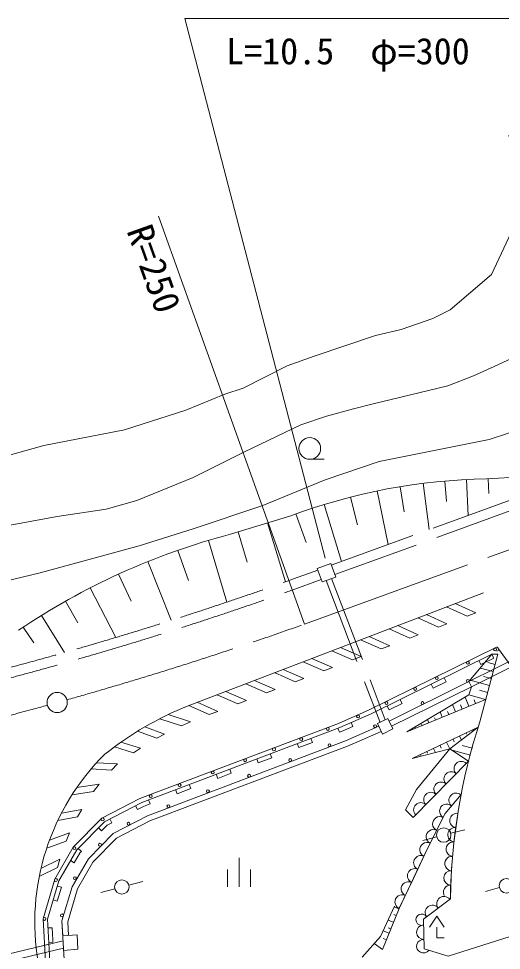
# Model space of a CAD drawing. Units: millimetres, scale not verified. Extents: x 40000 to 680000, y 20000 to 380000.
# Drawn here: x 460566 to 493959, y 252912 to 317428 of the extents above; entities that cross this region are included whole.
import ezdxf
from ezdxf.enums import TextEntityAlignment as Align

# ---------------------------------------------------------------- set-up
doc = ezdxf.new("R2010")
doc.units = ezdxf.units.MM
doc.header["$LTSCALE"] = 1000
doc.linetypes.add('CHAIN', pattern=[18.5, 12, -1.5, 3.5, -1.5])
doc.linetypes.add('DASHED', pattern=[7.5, 6, -1.5])
for name, color, linetype, lineweight in [('M-BGD', 7, 'Continuous', 13), ('M-BMK', 2, 'CHAIN', 13), ('M-STR-HTXT', 7, 'Continuous', 13), ('M-STR-STRC', 7, 'Continuous', 13)]:
    doc.layers.add(name, color=color, linetype=linetype, lineweight=lineweight)
doc.styles.add('ＭＳ ゴシック', font='')
doc.styles.get('ＭＳ ゴシック').set_extended_font_data('MS Gothic')

# ---------------------------------------------------------------- blocks, each defined once
blk = doc.blocks.new('open_arrow')
at = {"color": 0, "linetype": 'Continuous', "lineweight": -2}
blk.add_lwpolyline([(7.5, 1.25), (0, 0), (7.5, -1.25)], dxfattribs=at)
blk = doc.blocks.new('広葉樹林')
at = {"color": 7, "linetype": 'Continuous', "lineweight": 13}
blk.add_line((0, 0), (1, 0), dxfattribs=at)
blk.add_circle((0, 0.75), 0.75, dxfattribs=at)

msp = doc.modelspace()

# ---------------------------------------------------------------- linework, layer by layer
at = {"layer": 'M-BGD'}
for p, q in [((493288, 299702), (490415, 297262)), ((490415, 297262), (489230, 296669)), ((489230, 296669), (487029, 295907)), ((485251, 295484), (481017, 294045)), ((487029, 295907), (485251, 295484)), ((495665, 294383), (493717, 293452)), ((481017, 294045), (479135, 293386)), ((479135, 293386), (476107, 291843)), ((493717, 293452), (492024, 292690)), ((476107, 291843), (474837, 291420)), ((472127, 290319), (474837, 291420)), ((472127, 290319), (467894, 288965)), ((492936, 285554), (497536, 285809)), ((488555, 285251), (488954, 282043)), ((490047, 285408), (490170, 283984)), ((491543, 285509), (491665, 283030)), ((493042, 285560), (493098, 284556)), ((485367, 284724), (486133, 281016)), ((486956, 285019), (487242, 283288)), ((483523, 284297), (484013, 282382)), ((477461, 283715), (472635, 282107)), ((481701, 283784), (482910, 279843)), ((479392, 282998), (475218, 281721)), ((479746, 283129), (480463, 281160)), ((472635, 282107), (468910, 280921)), ((477782, 282506), (479029, 278432)), ((473698, 281296), (474969, 277025)), ((475746, 281882), (476383, 279799)), ((468910, 280921), (462052, 279059)), ((471579, 280611), (472307, 278526)), ((469494, 279827), (471128, 275767)), ((481215, 279358), (482154, 279702)), ((481215, 279358), (481560, 278419)), ((482154, 279702), (482498, 278764)), ((467483, 278964), (468339, 277090)), ((481560, 278419), (482498, 278764)), ((465514, 278008), (467278, 274574)), ((463815, 277092), (464662, 275594)), ((462155, 276107), (463748, 273541)), ((460884, 275290), (461606, 274205)), ((484818, 269558), (493616, 273907)), ((484945, 269286), (493310, 273422)), ((491721, 271521), (493310, 273422)), ((492404, 272974), (492534, 272704)), ((493725, 273425), (492470, 268725)), ((492534, 272704), (493435, 273138)), ((493435, 273138), (493304, 273409)), ((493310, 273422), (493725, 273425)), ((493397, 272219), (492508, 272461)), ((493529, 272702), (493030, 272837)), ((490144, 271502), (490014, 271772)), ((493135, 271254), (491802, 271617)), ((493266, 271737), (492733, 271881)), ((486194, 268788), (491721, 271521)), ((486371, 268430), (491900, 271163)), ((489113, 271337), (489243, 271067)), ((489243, 271067), (490144, 271502)), ((491900, 271163), (491706, 270606)), ((491900, 271163), (491721, 271521)), ((487414, 268047), (491706, 270606)), ((491716, 269814), (491453, 270455)), ((492872, 270289), (491706, 270606)), ((493003, 270772), (492437, 270926)), ((486060, 269831), (486190, 269561)), ((486190, 269561), (487091, 269995)), ((487091, 269995), (486961, 270265)), ((487414, 268047), (492872, 270289)), ((490791, 269434), (490584, 269937)), ((491254, 269624), (491136, 269910)), ((492178, 270004), (492069, 270271)), ((482682, 268626), (484818, 269558)), ((482796, 268348), (484945, 269286)), ((489866, 269054), (489716, 269420)), ((490329, 269244), (490239, 269461)), ((468958, 263426), (482682, 268626)), ((482909, 268070), (483687, 268410)), ((485493, 268435), (483173, 267422)), ((483687, 268410), (483567, 268685)), ((485390, 268613), (486107, 268968)), ((485390, 268613), (485738, 267892)), ((486107, 268968), (486455, 268247)), ((488479, 268484), (488446, 268563)), ((488941, 268674), (488848, 268902)), ((489404, 268864), (489343, 269012)), ((469081, 263152), (482796, 268348)), ((482647, 268292), (482754, 268012)), ((482754, 268012), (482909, 268070)), ((485653, 268068), (483972, 267334)), ((485738, 267892), (486455, 268247)), ((487554, 268104), (487549, 268115)), ((487799, 266189), (492347, 268359)), ((488016, 268294), (487979, 268384)), ((492347, 268359), (490405, 266873)), ((491070, 267750), (491199, 267481)), ((491522, 267965), (491563, 267878)), ((469488, 262237), (483173, 267422)), ((479842, 267229), (479948, 266949)), ((479948, 266949), (480884, 267303)), ((480884, 267303), (480777, 267584)), ((483972, 267334), (483324, 267051)), ((489717, 267104), (489804, 266921)), ((490168, 267319), (490384, 266868)), ((490619, 267535), (490706, 267352)), ((491953, 266912), (491253, 267103)), ((469651, 261871), (483324, 267051)), ((478078, 266240), (477972, 266521)), ((487799, 266189), (490405, 266873)), ((490405, 266873), (488080, 264040)), ((488363, 266458), (488414, 266350)), ((488814, 266673), (488860, 266577)), ((489265, 266889), (489399, 266609)), ((491686, 266004), (490405, 266873)), ((491822, 266430), (490563, 266772)), ((477037, 266166), (477143, 265886)), ((477143, 265886), (478078, 266240)), ((491714, 266033), (487866, 262106)), ((491714, 266033), (487866, 262106)), ((487912, 266243), (487917, 266232)), ((474338, 264823), (475273, 265177)), ((475273, 265177), (475167, 265458)), ((474231, 265103), (474338, 264823)), ((471426, 264040), (471532, 263760)), ((471532, 263760), (472467, 264114)), ((472467, 264114), (472361, 264395)), ((488080, 264040), (487338, 262634)), ((466321, 262068), (468958, 263426)), ((469662, 263051), (469556, 263332)), ((491176, 263707), (490063, 262399)), ((466502, 261823), (469081, 263152)), ((468643, 262926), (468781, 262660)), ((468781, 262660), (469203, 262877)), ((469203, 262877), (469662, 263051)), ((487338, 262634), (487866, 262106)), ((490992, 262681), (490679, 260353)), ((464347, 260053), (466321, 262068)), ((467003, 261744), (466865, 262010)), ((467103, 261008), (469488, 262237)), ((488852, 259957), (490063, 262399)), ((490063, 262399), (488852, 259957)), ((464587, 259869), (466502, 261823)), ((466088, 261401), (466302, 261191)), ((466302, 261191), (466682, 261578)), ((466682, 261578), (467003, 261744)), ((467344, 260682), (469651, 261871)), ((465389, 259259), (467103, 261008)), ((465709, 259014), (467344, 260682)), ((489492, 260767), (488525, 260511)), ((490459, 261018), (491429, 261265)), ((463059, 257840), (464347, 260053)), ((490679, 260353), (490513, 258555)), ((463337, 257720), (464587, 259869)), ((464416, 258979), (464828, 259686)), ((464903, 259763), (464688, 259973)), ((464828, 259686), (464903, 259763)), ((486898, 255815), (488852, 259957)), ((488852, 259957), (487875, 257886)), ((464157, 259130), (464416, 258979)), ((464262, 257322), (465389, 259259)), ((464262, 257322), (465389, 259259)), ((464632, 257163), (465709, 259014)), ((475811, 257313), (475811, 259313)), ((475011, 258513), (475011, 257313)), ((476611, 258513), (476611, 257313)), ((490513, 258555), (490454, 257305)), ((462253, 255098), (463059, 257840)), ((462555, 255063), (463337, 257720)), ((468187, 257423), (469156, 257670)), ((487875, 257886), (486869, 255791)), ((463520, 257281), (463233, 257366)), ((463238, 256322), (463520, 257281)), ((463563, 254946), (464262, 257322)), ((463563, 254946), (464262, 257322)), ((463563, 254946), (464262, 257322)), ((463966, 254899), (464632, 257163)), ((467219, 257172), (466253, 256917)), ((490454, 257305), (490434, 256484)), ((493824, 257254), (492857, 256998)), ((462950, 256407), (463238, 256322)), ((490434, 256484), (488569, 255068)), ((485609, 253881), (486566, 255972)), ((485746, 252963), (486898, 255815)), ((486869, 255791), (486542, 255919)), ((462413, 252141), (462253, 255098)), ((462712, 252172), (462555, 255063)), ((463707, 252276), (463563, 254946)), ((463619, 253911), (463563, 254946)), ((463619, 253911), (463563, 254946)), ((464018, 253945), (463966, 254899)), ((486506, 254859), (486125, 255008)), ((486687, 255325), (486510, 255394)), ((488998, 254529), (489498, 255279)), ((489498, 255279), (489998, 254529)), ((462887, 254481), (462588, 254465)), ((462933, 253634), (462887, 254481)), ((486205, 254099), (485786, 254269)), ((486324, 254394), (486120, 254473)), ((489498, 254529), (489498, 253779)), ((462941, 253482), (462933, 253634)), ((463619, 253911), (464616, 253996)), ((464670, 252997), (464616, 253996)), ((484320, 252436), (485609, 253881)), ((486018, 253636), (485787, 253729)), ((489498, 253779), (489998, 253779)), ((462642, 253466), (462941, 253482)), ((463673, 252912), (464670, 252997)), ((485746, 252963), (485155, 253383))]:
    msp.add_line(p, q, dxfattribs=at)
at = {"layer": 'M-BGD', "linetype": 'DASHED'}
for p, q in [((482197, 279584), (508081, 289004)), ((482439, 278927), (508322, 288347)), ((479254, 278513), (481258, 279242)), ((479492, 277854), (481499, 278585)), ((481841, 278523), (485570, 268700)), ((482217, 278660), (485930, 268880)), ((491721, 271521), (501245, 276289)), ((491900, 271163), (501334, 275906)), ((463638, 253570), (453001, 251004)), ((494570, 253880), (490283, 252512)), ((463665, 253062), (453286, 250558))]:
    msp.add_line(p, q, dxfattribs=at)
at = {"layer": 'M-BGD', "color": 6}
msp.add_line((491973, 268181), (492011, 268102), dxfattribs=at)
at = {"layer": 'M-BGD'}
for points in [[(494479, 309369), (494818, 308099), (495072, 306491), (495072, 304120), (494987, 303358), (493288, 299702)], [(492024, 292690), (490246, 292013), (484997, 290743)], [(484997, 290743), (483727, 290404), (481864, 289896), (480086, 289303), (476191, 287441)], [(498035, 290319), (494395, 288711), (493125, 288287), (485505, 286763), (481779, 285493), (477461, 283715)], [(467894, 288965), (462306, 287864), (458919, 286933)], [(476191, 287441), (472635, 285663), (468741, 284054), (466624, 283461), (463237, 282953), (459089, 282191), (455025, 281260), (453416, 280752), (451130, 279990), (449606, 279228), (448421, 277704), (448590, 275841), (448167, 274063), (447574, 273555)], [(462052, 279059), (455025, 277365), (452908, 276519), (452061, 276095), (451469, 275587), (450961, 274995), (450537, 274317), (450368, 273555), (450029, 272793), (448759, 271354), (447151, 270677), (445373, 270084), (442494, 269322), (437245, 268306)], [(488569, 255068), (488614, 253009), (490283, 252512)]]:
    msp.add_lwpolyline(points, dxfattribs=at)
for centre, radius in [((493524, 273753), 100), ((491645, 272824), 100), ((489498, 271757), 100), ((491640, 271576), 100), ((487998, 271014), 100), ((486017, 270038), 100), ((488508, 270036), 100), ((484046, 269111), 100), ((485223, 268427), 100), ((481958, 268244), 100), ((480115, 267546), 100), ((482068, 267119), 100), ((478230, 266833), 100), ((476239, 266073), 100), ((479350, 266088), 100), ((473992, 265230), 100), ((476507, 265001), 100), ((471701, 264359), 100), ((473658, 263930), 100), ((469702, 263596), 100), ((470928, 262888), 100), ((466379, 261979), 100), ((468169, 261681), 100), ((489975, 260895), 500), ((464433, 259992), 100), ((466193, 260226), 100), ((463147, 257785), 100), ((464459, 257915), 100), ((467703, 257300), 500), ((494307, 257382), 500), ((462351, 255086), 100), ((463565, 255332), 100)]:
    msp.add_circle(centre, radius, dxfattribs=at)
for centre, radius, start, end in [((493522, 245277), 40281, 90.834, 110.53583), ((487290, 235624), 47652, 104.6755, 124.11198), ((493616, 273768), 140, 281.63932, 89.78101), ((531966, 255865), 41537, 161.96427, 179.14584), ((491190, 265498), 500, 45.57582, 225.57582), ((490490, 264784), 500, 45.57582, 225.57582), ((489790, 264070), 500, 45.57582, 225.57582), ((489090, 263356), 500, 45.57582, 225.57582), ((490834, 263305), 500, 49.61065, 229.61065), ((488390, 262641), 500, 45.57582, 225.57582), ((490185, 262546), 498, 49.33988, 238.58164), ((489703, 261673), 500, 63.61859, 243.61859), ((490888, 261904), 500, 82.332, 262.332), ((490754, 260913), 500, 82.332, 262.332), ((489259, 260777), 500, 63.61859, 243.61859), ((488816, 259880), 500, 63.81022, 244.74776), ((490639, 259920), 500, 84.40018, 264.73193), ((488389, 258976), 500, 64.74684, 244.74684), ((490547, 258924), 500, 84.70695, 265.40992), ((487962, 258071), 500, 64.74658, 244.51268), ((490483, 257926), 500, 87.31622, 267.31622), ((487531, 257169), 500, 64.35031, 244.35031), ((490436, 256927), 500, 87.31622, 128.17001), ((490445, 256927), 500, 129.43807, 205.82999), ((487098, 256268), 500, 64.35031, 244.35031), ((489990, 256147), 500, 37.21374, 217.21374), ((490786, 256752), 500, 205.82999, 217.21374), ((489194, 255543), 500, 37.21374, 217.21374), ((488441, 255037), 393, 29.31541, 290.27577), ((488589, 254168), 500, 91.26903, 271.26903), ((488567, 253198), 471, 86.02514, 322.55649)]:
    msp.add_arc(centre, radius, start, end, dxfattribs=at)
at = {"layer": 'M-BGD', "linetype": 'DASHED'}
for radius, start, end in [(246800, 277.38394, 289.66881), (247500, 277.38291, 289.66928)]:
    msp.add_arc((396186, 510913), radius, start, end, dxfattribs=at)
at = {"layer": 'M-BMK'}
msp.add_line((480340, 275503), (509182, 285999), dxfattribs=at)
at = {"layer": 'M-BMK', "linetype": 'Continuous'}
msp.add_circle((463232, 270071), 700, dxfattribs=at)
at = {"layer": 'M-BMK'}
for start, end in [(285.71672, 289.67093), (277.3793, 285.39587)]:
    msp.add_arc((396186, 510913), 250000, start, end, dxfattribs=at)
at = {"layer": 'M-STR-HTXT'}
for p, q in [((480340, 275503), (470241, 303752)), ((493755, 273782), (521435, 235466))]:
    msp.add_line(p, q, dxfattribs=at)
msp.add_lwpolyline([(481764, 280060), (472067, 317428), (495161, 317428)], dxfattribs=at)
at = {"layer": 'M-STR-STRC'}
for p, q in [((472295, 269854), (492721, 277669)), ((492189, 276288), (490768, 276922)), ((490197, 275526), (488776, 276160)), ((491594, 276060), (490174, 276695)), ((492189, 276288), (491594, 276060)), ((489603, 275298), (488182, 275933)), ((490197, 275526), (489603, 275298)), ((487621, 274540), (486201, 275175)), ((488216, 274768), (486795, 275402)), ((485640, 273782), (484220, 274417)), ((486234, 274010), (484814, 274644)), ((488216, 274768), (487621, 274540)), ((483659, 273024), (482238, 273659)), ((484253, 273252), (482833, 273886)), ((486234, 274010), (485640, 273782)), ((482272, 272494), (480851, 273128)), ((484253, 273252), (483659, 273024)), ((480291, 271736), (478870, 272370)), ((481677, 272266), (480257, 272900)), ((482272, 272494), (481677, 272266)), ((479696, 271508), (478276, 272142)), ((480291, 271736), (479696, 271508)), ((477708, 270739), (476287, 271373)), ((478302, 270966), (476882, 271601)), ((475726, 269981), (474306, 270615)), ((476321, 270208), (474900, 270843)), ((478302, 270966), (477708, 270739)), ((473751, 269235), (472330, 269869)), ((474345, 269462), (472924, 270097)), ((476321, 270208), (475726, 269981)), ((470900, 269238), (472451, 268729)), ((474345, 269462), (473751, 269235)), ((470328, 268952), (471831, 268459)), ((472451, 268729), (471831, 268459)), ((468799, 268088), (470131, 267596)), ((469294, 268385), (470655, 267882)), ((470655, 267882), (470131, 267596)), ((467646, 267331), (469002, 266917)), ((467187, 267001), (468516, 266595)), ((469002, 266917), (468516, 266595)), ((465962, 265904), (467409, 265819)), ((467409, 265819), (466989, 265393)), ((465585, 265475), (466989, 265393)), ((464258, 263678), (465750, 263911)), ((464596, 264186), (466147, 264428)), ((466147, 264428), (465750, 263911)), ((463526, 262408), (464932, 262674)), ((464932, 262674), (464640, 262160)), ((463275, 261902), (464640, 262160)), ((462700, 260539), (464090, 261041)), ((464090, 261041), (463854, 260478)), ((462508, 259992), (463854, 260478)), ((462112, 258583), (463420, 259221)), ((463420, 259221), (463259, 258642)), ((461992, 258024), (463259, 258642))]:
    msp.add_line(p, q, dxfattribs=at)
for centre, radius, start, end in [((481022, 248234), 23315, 111.98193, 128.41841), ((478106, 254846), 16425, 134.7943, 189.75109)]:
    msp.add_arc(centre, radius, start, end, dxfattribs=at)

# ---------------------------------------------------------------- block references
at = {"layer": 'M-BGD', "xscale": 1000, "yscale": 1000}
msp.add_blockref('広葉樹林', (480707, 286913), dxfattribs=at)
at = {"layer": 'M-STR-HTXT', "rotation": 104.5}
msp.add_blockref('open_arrow', (481764, 280060), dxfattribs=at)

# ---------------------------------------------------------------- texts
at = {"layer": 'M-STR-HTXT', "style": 'ＭＳ ゴシック'}
msp.add_text('L=10.5  φ=300', height=1833, dxfattribs=at).set_placement((483345, 313714), align=Align.BOTTOM_CENTER)
msp.add_text('R=250', height=1833, rotation=289.671, dxfattribs=at).set_placement((467499, 302559), align=Align.BOTTOM_LEFT)

doc.saveas('drawing.dxf')
